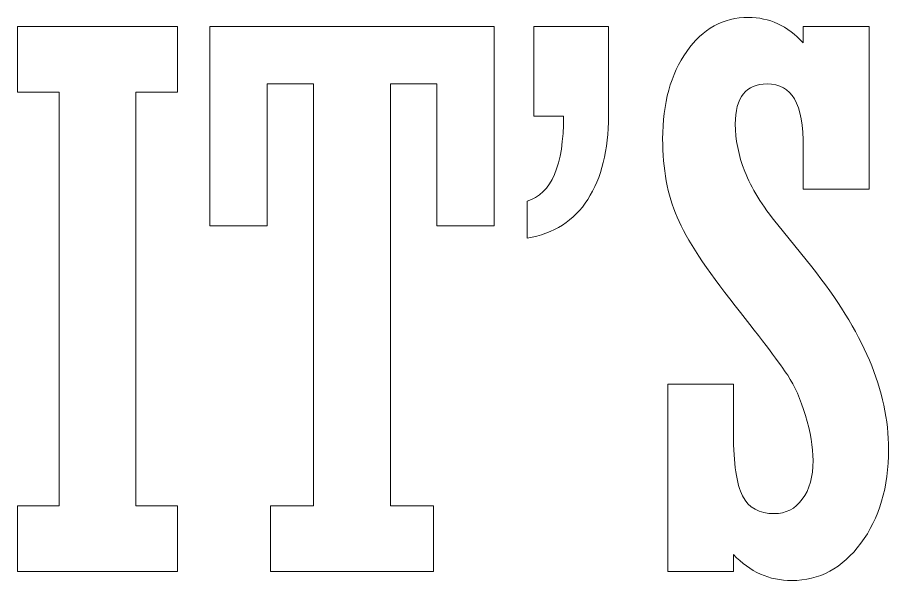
# Model space of a CAD drawing. Header units: inches. Extents: x 1.2 to 13.8, y -16 to -1.
# Drawn here: x 5.487 to 9.454, y -3.537 to -0.974 of the extents above; entities that cross this region are included whole.
import ezdxf

# ---------------------------------------------------------------- set-up
doc = ezdxf.new("R2010")
doc.units = ezdxf.units.IN
doc.header["$MEASUREMENT"] = 0
doc.layers.add('Layer 1', color=7, linetype='Continuous')

msp = doc.modelspace()

# ---------------------------------------------------------------- linework, layer by layer
at = {"layer": 'Layer 1', "lineweight": 0}
for points in [[(6.2161, -3.4961), (5.4869, -3.4961), (5.4869, -3.1965), (5.6762, -3.1965), (5.6762, -1.3151), (5.4869, -1.3151), (5.4869, -1.0155), (6.2161, -1.0155), (6.2161, -1.3151), (6.0268, -1.3151), (6.0268, -3.1965), (6.2161, -3.1965), (6.2161, -3.4961)], [(6.6243, -1.2772), (6.835, -1.2772), (6.835, -3.1965), (6.6391, -3.1965), (6.6391, -3.4961), (7.3815, -3.4961), (7.3815, -3.1965), (7.1856, -3.1965), (7.1856, -1.2772), (7.3963, -1.2772), (7.3963, -1.9225), (7.658, -1.9225), (7.658, -1.0155), (6.3626, -1.0155), (6.3626, -1.9225), (6.6243, -1.9225), (6.6243, -1.2772)]]:
    msp.add_lwpolyline(points, dxfattribs=at)
for points, knots in [([(8.7554, -2.2867), (8.8834, -2.4494), (8.9632, -2.5548), (8.9947, -2.6031), (9.0262, -2.6513), (9.0532, -2.7124), (9.0759, -2.7864), (9.0985, -2.8604), (9.1099, -2.9286), (9.1099, -2.991), (9.1099, -3.0645), (9.0936, -3.1231), (9.0611, -3.167), (9.0286, -3.2108), (8.9858, -3.2327), (8.9329, -3.2327), (8.8646, -3.2327), (8.8166, -3.2059), (8.7891, -3.1521), (8.7615, -3.0983), (8.7477, -3.005), (8.7477, -2.8722), (8.7477, -2.8722), (8.7477, -2.6434), (8.7477, -2.6434), (8.7477, -2.6434), (8.4481, -2.6434), (8.4481, -2.6434), (8.4481, -2.6434), (8.4481, -3.4961), (8.4481, -3.4961), (8.4481, -3.4961), (8.7477, -3.4961), (8.7477, -3.4961), (8.7477, -3.4961), (8.7477, -3.4187), (8.7477, -3.4187), (8.8225, -3.4978), (8.9111, -3.5373), (9.0133, -3.5373), (9.1387, -3.5373), (9.2435, -3.4808), (9.3276, -3.3677), (9.4118, -3.2547), (9.4539, -3.112), (9.4539, -2.9397), (9.4539, -2.6764), (9.3372, -2.3997), (9.1037, -2.1098), (9.1037, -2.1098), (8.9492, -1.9186), (8.9492, -1.9186), (8.878, -1.8308), (8.8279, -1.7499), (8.7991, -1.6759), (8.7703, -1.6019), (8.7559, -1.5299), (8.7559, -1.4597), (8.7559, -1.338), (8.8042, -1.2772), (8.9008, -1.2772), (8.9578, -1.2772), (8.9996, -1.3), (9.0259, -1.3455), (9.0522, -1.3911), (9.0654, -1.4654), (9.0654, -1.5686), (9.0654, -1.5686), (9.0654, -1.7562), (9.0654, -1.7562), (9.0654, -1.7562), (9.365, -1.7562), (9.365, -1.7562), (9.365, -1.7562), (9.365, -1.0155), (9.365, -1.0155), (9.365, -1.0155), (9.0654, -1.0155), (9.0654, -1.0155), (9.0654, -1.0155), (9.0654, -1.0896), (9.0654, -1.0896), (8.9941, -1.0128), (8.9107, -0.9743), (8.8152, -0.9743), (8.7011, -0.9743), (8.6075, -1.0259), (8.5346, -1.1291), (8.4616, -1.2322), (8.4251, -1.365), (8.4251, -1.5274), (8.4251, -1.6635), (8.447, -1.7823), (8.4909, -1.8838), (8.5348, -1.9853), (8.623, -2.1196), (8.7554, -2.2867)], [0, 0, 0, 0, 1, 1, 1, 2, 2, 2, 3, 3, 3, 4, 4, 4, 5, 5, 5, 6, 6, 6, 7, 7, 7, 8, 8, 8, 9, 9, 9, 10, 10, 10, 11, 11, 11, 12, 12, 12, 13, 13, 13, 14, 14, 14, 15, 15, 15, 16, 16, 16, 17, 17, 17, 18, 18, 18, 19, 19, 19, 20, 20, 20, 21, 21, 21, 22, 22, 22, 23, 23, 23, 24, 24, 24, 25, 25, 25, 26, 26, 26, 27, 27, 27, 28, 28, 28, 29, 29, 29, 30, 30, 30, 31, 31, 31, 32, 32, 32, 32]), ([(8.0843, -1.8023), (8.1469, -1.7047), (8.1782, -1.5779), (8.1782, -1.4221), (8.1782, -1.4221), (8.1782, -1.0155), (8.1782, -1.0155), (8.1782, -1.0155), (7.8391, -1.0155), (7.8391, -1.0155), (7.8391, -1.0155), (7.8391, -1.4237), (7.8391, -1.4237), (7.8391, -1.4237), (7.9741, -1.4237), (7.9741, -1.4237), (7.9741, -1.6477), (7.9186, -1.7767), (7.8078, -1.8105), (7.8078, -1.8105), (7.8078, -1.9784), (7.8078, -1.9784), (7.9296, -1.9587), (8.0218, -1.9), (8.0843, -1.8023)], [0, 0, 0, 0, 1, 1, 1, 2, 2, 2, 3, 3, 3, 4, 4, 4, 5, 5, 5, 6, 6, 6, 7, 7, 7, 8, 8, 8, 8])]:
    msp.add_open_spline(points, degree=3, knots=knots, dxfattribs=at)

doc.saveas('drawing.dxf')
